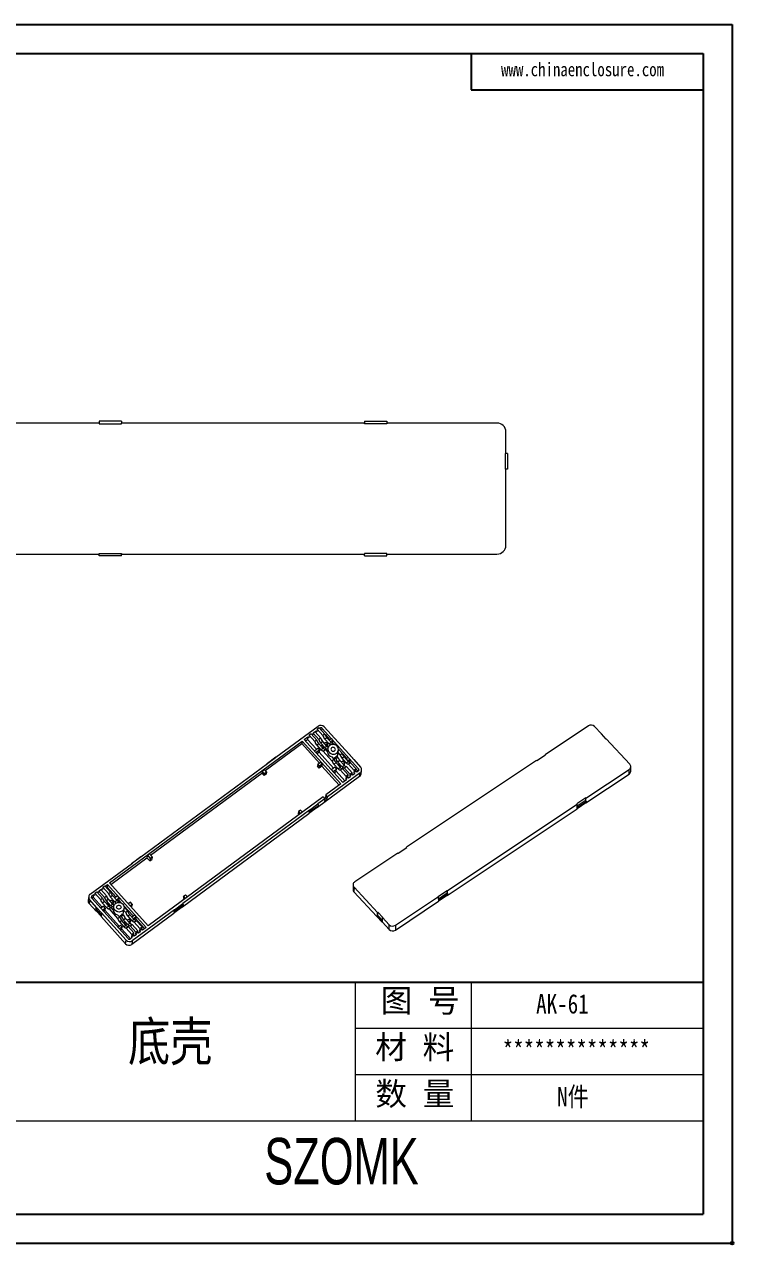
# Model space of a CAD drawing. Header units: inches. Extents: x -1052 to 256, y 228 to 572.
# Drawn here: x -218.8 to -18.5, y 228 to 572.5 of the extents above; entities that cross this region are included whole.
import ezdxf

# ---------------------------------------------------------------- set-up
doc = ezdxf.new("R2010")
doc.units = ezdxf.units.IN
doc.layers.add('文字', color=81, linetype='Continuous')
doc.layers.add('粗实线', color=7, linetype='Continuous', lineweight=30)
doc.layers.add('细实线', color=3, linetype='Continuous', lineweight=9)
doc.styles.get("Standard").update_dxf_attribs({"font": 'txt', "bigfont": 'gbcbig.shx'})
doc.styles.add('宋体', font='', dxfattribs={"width": 0.8, "height": 3.5})
doc.styles.add('长仿宋', font='', dxfattribs={"width": 0.7, "height": 4})
doc.styles.get('宋体').set_extended_font_data('SimSun')
doc.styles.get('长仿宋').set_extended_font_data('SimSun')

msp = doc.modelspace()

# ---------------------------------------------------------------- linework, layer by layer
for p, q in [((-505.45, 572.458), (-18.865, 572.458)), ((-18.865, 572.458), (-18.865, 228.408)), ((-489.066, 564.266), (-27.056, 564.266)), ((-92.59, 564.266), (-92.59, 554.027)), ((-27.056, 564.266), (-27.056, 236.6)), ((-92.59, 554.027), (-27.056, 554.027)), ((-223.656, 302.133), (-27.056, 302.133)), ((-489.066, 236.6), (-27.056, 236.6)), ((-505.45, 228.408), (-18.865, 228.408))]:
    msp.add_line(p, q)
at = {"color": 7, "linetype": 'Continuous', "lineweight": 15}
for p, q in [((-197.65, 459.931), (-228.8, 459.931)), ((-197.65, 460.431), (-197.65, 459.931)), ((-191.35, 460.431), (-197.65, 460.431)), ((-197.65, 459.931), (-197.65, 459.731)), ((-197.65, 459.731), (-191.35, 459.731)), ((-191.35, 460.431), (-191.35, 459.931)), ((-191.35, 459.731), (-191.35, 459.931)), ((-122.75, 459.931), (-191.35, 459.931)), ((-122.75, 460.431), (-116.45, 460.431)), ((-122.75, 460.431), (-122.75, 459.931)), ((-122.75, 459.731), (-122.75, 459.931)), ((-116.45, 459.731), (-122.75, 459.731)), ((-116.45, 460.431), (-116.45, 459.931)), ((-85.3, 459.931), (-116.45, 459.931)), ((-116.45, 459.931), (-116.45, 459.731)), ((-97.75, 459.931), (-116.45, 459.931)), ((-82.8, 451.331), (-82.8, 457.431)), ((-82.8, 451.331), (-83, 451.331)), ((-83, 451.331), (-83, 446.931)), ((-82.3, 451.331), (-82.8, 451.331)), ((-82.3, 451.331), (-82.3, 446.931)), ((-83, 446.931), (-82.8, 446.931)), ((-82.8, 425.431), (-82.8, 446.931)), ((-82.3, 446.931), (-82.8, 446.931)), ((-228.8, 422.931), (-197.65, 422.931)), ((-197.65, 423.131), (-191.35, 423.131)), ((-197.65, 422.931), (-197.65, 423.131)), ((-197.65, 422.431), (-197.65, 422.931)), ((-191.35, 422.431), (-197.65, 422.431)), ((-191.35, 423.131), (-191.35, 422.931)), ((-191.35, 422.931), (-122.75, 422.931)), ((-191.35, 422.431), (-191.35, 422.931)), ((-116.45, 423.131), (-122.75, 423.131)), ((-122.75, 423.131), (-122.75, 422.931)), ((-122.75, 422.431), (-122.75, 422.931)), ((-122.75, 422.431), (-116.45, 422.431)), ((-116.45, 422.931), (-116.45, 423.131)), ((-116.45, 422.931), (-85.3, 422.931)), ((-116.45, 422.431), (-116.45, 422.931)), ((-116.45, 422.931), (-97.75, 422.931)), ((-147.736, 365.596), (-135.84, 374.357)), ((-137.795, 372.204), (-138.368, 371.782)), ((-137.795, 372.204), (-136.19, 370.422)), ((-137.7, 372.098), (-137.555, 372.205)), ((-137.555, 372.205), (-137.591, 371.977)), ((-137.33, 371.956), (-137.555, 372.205)), ((-137.263, 372.375), (-137.33, 371.956)), ((-136.69, 372.796), (-137.263, 372.375)), ((-137.263, 372.375), (-135.658, 370.593)), ((-136.982, 372.627), (-136.409, 373.049)), ((-136.982, 372.627), (-136.957, 372.6)), ((-135.085, 371.014), (-136.69, 372.796)), ((-136.409, 373.049), (-136.486, 372.57)), ((-136.184, 372.799), (-136.409, 373.049)), ((-136.077, 373.47), (-136.184, 372.799)), ((-135.504, 373.891), (-136.077, 373.47)), ((-134.472, 371.688), (-136.077, 373.47)), ((-135.504, 373.891), (-133.899, 372.109)), ((-135.409, 373.785), (-135.359, 373.822)), ((-134.656, 373.747), (-124.383, 362.342)), ((-133.899, 372.109), (-134.472, 371.688)), ((-134.083, 374.169), (-127.181, 366.506)), ((-133.879, 372.021), (-132.586, 370.585)), ((-59.479, 374.417), (-71.682, 366.28)), ((-55.828, 372.222), (-57.723, 374.242)), ((-55.828, 372.222), (-55.906, 372.169)), ((-55.906, 372.169), (-54.539, 370.712)), ((-55.829, 372.087), (-55.828, 372.222)), ((-194.739, 330.091), (-140.323, 370.166)), ((-150.799, 361.805), (-140.44, 369.433)), ((-140.323, 370.166), (-140.44, 369.433)), ((-135.474, 363.919), (-140.44, 369.433)), ((-129.408, 358.048), (-140.323, 370.166)), ((-139.75, 370.588), (-138.7, 371.361)), ((-139.75, 370.588), (-128.836, 358.47)), ((-139.4, 370.199), (-138.818, 370.628)), ((-138.7, 371.361), (-138.818, 370.628)), ((-136.309, 367.843), (-138.818, 370.628)), ((-138.476, 371.112), (-138.7, 371.361)), ((-138.368, 371.782), (-138.476, 371.112)), ((-136.763, 370), (-138.368, 371.782)), ((-136.19, 370.422), (-136.763, 370)), ((-135.619, 369.418), (-136.192, 368.996)), ((-136.192, 368.996), (-135.027, 367.703)), ((-135.085, 371.014), (-135.658, 370.593)), ((-134.455, 368.125), (-135.619, 369.418)), ((-134.514, 370.01), (-135.086, 369.588)), ((-135.086, 369.588), (-133.922, 368.295)), ((-135.041, 368.776), (-134.762, 368.982)), ((-134.018, 369.53), (-134.836, 370.438)), ((-134.762, 368.982), (-134.281, 368.447)), ((-133.349, 368.717), (-134.514, 370.01)), ((-134.056, 369.502), (-133.617, 369.825)), ((-133.922, 368.295), (-133.349, 368.717)), ((-133.328, 371.105), (-133.901, 370.683)), ((-133.901, 370.683), (-132.736, 369.39)), ((-133.617, 369.825), (-133.135, 369.291)), ((-133.135, 369.291), (-133.575, 368.967)), ((-132.163, 369.812), (-133.328, 371.105)), ((-133.236, 368.662), (-133.272, 368.635)), ((-133.135, 369.291), (-133.236, 368.662)), ((-133.008, 368.409), (-133.236, 368.662)), ((-132.75, 370.464), (-132.185, 370.88)), ((-132.736, 369.39), (-132.163, 369.812)), ((-131.703, 370.345), (-132.269, 369.929)), ((-132.185, 370.88), (-131.703, 370.345)), ((-131.804, 369.717), (-131.954, 369.606)), ((-131.855, 369.169), (-131.491, 369.436)), ((-131.703, 370.345), (-131.804, 369.717)), ((-131.804, 369.717), (-131.529, 369.412)), ((-131.491, 369.436), (-131.221, 369.136)), ((-54.539, 370.712), (-54.461, 370.764)), ((-47.781, 363.642), (-54.461, 370.764)), ((-150.352, 363.689), (-147.946, 365.46)), ((-147.736, 365.596), (-150.141, 363.825)), ((-147.946, 365.46), (-147.736, 365.596)), ((-136.891, 367.414), (-135.908, 368.138)), ((-135.426, 367.603), (-136.41, 366.879)), ((-135.527, 366.975), (-136.11, 366.546)), ((-135.908, 368.138), (-135.426, 367.603)), ((-135.426, 367.603), (-135.527, 366.975)), ((-131.493, 362.497), (-135.527, 366.975)), ((-135.027, 367.703), (-134.455, 368.125)), ((-134.281, 368.447), (-134.56, 368.242)), ((-134.355, 367.327), (-133.783, 367.749)), ((-131.916, 364.618), (-134.355, 367.327)), ((-134.281, 368.447), (-134.35, 368.015)), ((-133.783, 367.749), (-133.2, 367.102)), ((-133.25, 367.919), (-133.057, 368.062)), ((-133.25, 367.919), (-133.106, 367.759)), ((-133.057, 368.061), (-133.209, 367.112)), ((-131.926, 365.687), (-131.343, 365.04)), ((-131.229, 364.71), (-131.098, 365.53)), ((-131.098, 365.53), (-130.81, 365.211)), ((-130.81, 365.211), (-130.237, 365.633)), ((-130.237, 365.633), (-130.525, 365.952)), ((-130.382, 365.793), (-130.095, 367.586)), ((-129.624, 366.306), (-130.198, 366.943)), ((-130.083, 367.873), (-129.052, 366.728)), ((-129.624, 366.306), (-129.052, 366.728)), ((-128.48, 365.723), (-129.053, 365.301)), ((-127.889, 364.009), (-129.053, 365.301)), ((-129.032, 366.639), (-127.77, 365.239)), ((-128.48, 365.723), (-127.316, 364.431)), ((-127.37, 365.534), (-127.935, 365.118)), ((-126.888, 364.999), (-127.37, 365.534)), ((-125.769, 364.938), (-127.181, 366.506)), ((-127.181, 366.506), (-127.024, 366.437)), ((-127.024, 366.437), (-125.611, 364.869)), ((-71.62, 366.214), (-74.088, 364.568)), ((-71.683, 366.172), (-71.682, 366.28)), ((-71.682, 366.28), (-71.62, 366.214)), ((-185.884, 337.502), (-150.141, 363.825)), ((-151.622, 361.66), (-151.049, 362.082)), ((-151.049, 362.082), (-150.407, 361.369)), ((-150.352, 363.689), (-150.356, 363.667)), ((-150.141, 363.825), (-150.352, 363.689)), ((-135.904, 363.603), (-135.988, 363.079)), ((-135.506, 362.544), (-135.988, 363.079)), ((-135.904, 363.603), (-135.14, 364.165)), ((-135.422, 363.068), (-135.904, 363.603)), ((-134.742, 363.107), (-135.506, 362.544)), ((-135.422, 363.068), (-135.506, 362.544)), ((-134.659, 363.63), (-135.422, 363.068)), ((-135.14, 364.165), (-134.659, 363.63)), ((-134.659, 363.63), (-134.742, 363.107)), ((-129.876, 357.704), (-134.742, 363.107)), ((-131.093, 362.792), (-132.076, 362.068)), ((-131.916, 364.618), (-131.343, 365.04)), ((-131.594, 361.533), (-130.611, 362.257)), ((-130.771, 364.036), (-131.344, 363.614)), ((-130.18, 362.321), (-131.344, 363.614)), ((-131.093, 362.792), (-130.611, 362.257)), ((-130.771, 364.036), (-129.607, 362.743)), ((-130.712, 361.629), (-130.611, 362.257)), ((-129.666, 364.628), (-130.239, 364.206)), ((-129.075, 362.914), (-130.239, 364.206)), ((-129.947, 363.636), (-130.226, 363.43)), ((-130.18, 362.321), (-129.607, 362.743)), ((-129.202, 364.184), (-129.988, 365.057)), ((-129.947, 363.636), (-129.466, 363.101)), ((-129.744, 362.896), (-129.466, 363.101)), ((-129.666, 364.628), (-128.502, 363.336)), ((-129.535, 362.666), (-129.466, 363.101)), ((-128.935, 362.367), (-129.508, 361.945)), ((-127.903, 360.163), (-129.508, 361.945)), ((-128.802, 364.479), (-129.241, 364.156)), ((-129.075, 362.914), (-128.502, 363.336)), ((-128.935, 362.367), (-127.33, 360.585)), ((-128.802, 364.479), (-128.32, 363.945)), ((-128.759, 363.621), (-128.32, 363.945)), ((-128.458, 363.288), (-128.421, 363.316)), ((-128.421, 363.316), (-128.32, 363.945)), ((-128.16, 363.028), (-128.421, 363.316)), ((-127.83, 362.96), (-128.403, 362.538)), ((-128.403, 362.538), (-126.798, 360.756)), ((-127.889, 364.009), (-127.316, 364.431)), ((-126.225, 361.178), (-127.83, 362.96)), ((-127.453, 364.583), (-126.888, 364.999)), ((-126.644, 364.055), (-127.217, 363.633)), ((-125.612, 361.851), (-127.217, 363.633)), ((-127.144, 364.257), (-126.989, 364.371)), ((-126.888, 364.999), (-126.989, 364.371)), ((-126.989, 364.371), (-126.682, 364.03)), ((-126.644, 364.055), (-125.039, 362.273)), ((-125.769, 364.938), (-123.81, 362.764)), ((-125.611, 364.869), (-125.769, 364.938)), ((-125.612, 361.851), (-125.719, 361.18)), ((-125.611, 364.869), (-125.626, 364.779)), ((-125.039, 362.273), (-125.612, 361.851)), ((-125.146, 361.602), (-125.039, 362.273)), ((-125.048, 362.216), (-124.53, 361.641)), ((-124.444, 361.704), (-124.921, 361.353)), ((-123.698, 360.816), (-123.531, 361.863)), ((-74.15, 364.634), (-110.816, 340.182)), ((-74.088, 364.568), (-74.15, 364.634)), ((-60.186, 354.023), (-47.983, 362.16)), ((-47.994, 360.819), (-47.983, 362.16)), ((-47.521, 361.637), (-47.51, 362.978)), ((-183.15, 337.979), (-151.705, 361.137)), ((-151.622, 361.66), (-151.705, 361.137)), ((-151.063, 360.424), (-151.705, 361.137)), ((-150.98, 360.948), (-151.622, 361.66)), ((-150.98, 360.948), (-151.063, 360.424)), ((-150.491, 360.846), (-151.063, 360.424)), ((-150.407, 361.369), (-150.98, 360.948)), ((-150.407, 361.369), (-150.491, 360.846)), ((-124.13, 360.122), (-136.025, 351.362)), ((-123.963, 361.17), (-133.127, 354.42)), ((-131.294, 361.2), (-130.712, 361.629)), ((-128.253, 358.899), (-130.712, 361.629)), ((-127.785, 359.244), (-128.836, 358.47)), ((-127.903, 360.163), (-128.01, 359.493)), ((-127.437, 359.915), (-128.01, 359.493)), ((-128.01, 359.493), (-127.785, 359.244)), ((-127.33, 360.585), (-127.903, 360.163)), ((-127.437, 359.915), (-127.33, 360.585)), ((-127.213, 359.665), (-127.437, 359.915)), ((-127.107, 359.743), (-127.411, 360.08)), ((-126.64, 360.087), (-127.213, 359.665)), ((-126.292, 360.759), (-126.865, 360.337)), ((-126.798, 360.756), (-126.865, 360.337)), ((-126.865, 360.337), (-126.64, 360.087)), ((-126.225, 361.178), (-126.798, 360.756)), ((-126.292, 360.759), (-126.225, 361.178)), ((-126.067, 360.509), (-126.292, 360.759)), ((-125.962, 360.587), (-126.265, 360.924)), ((-125.494, 360.931), (-126.067, 360.509)), ((-125.146, 361.602), (-125.719, 361.18)), ((-125.719, 361.18), (-125.494, 360.931)), ((-124.921, 361.353), (-125.146, 361.602)), ((-124.13, 360.122), (-123.963, 361.17)), ((-60.197, 352.681), (-47.994, 360.819)), ((-133.609, 354.955), (-133.726, 354.222)), ((-129.408, 358.048), (-133.609, 354.955)), ((-133.127, 354.42), (-133.609, 354.955)), ((-134.373, 354.392), (-183.824, 317.973)), ((-136.089, 351.433), (-138.41, 349.725)), ((-138.263, 350.638), (-135.858, 352.409)), ((-138.18, 349.978), (-135.774, 351.749)), ((-135.747, 351.917), (-138.153, 350.145)), ((-136.074, 351.528), (-136.089, 351.433)), ((-136.025, 351.362), (-136.089, 351.433)), ((-135.989, 351.592), (-136.025, 351.362)), ((-133.891, 353.858), (-135.858, 352.409)), ((-135.858, 352.409), (-135.747, 351.917)), ((-135.774, 351.749), (-135.747, 351.917)), ((-134.373, 354.392), (-133.891, 353.858)), ((-133.891, 353.858), (-134.008, 353.125)), ((-134.008, 353.125), (-133.245, 353.687)), ((-133.726, 354.222), (-133.245, 353.687)), ((-133.245, 353.687), (-133.127, 354.42)), ((-99.32, 327.925), (-62.654, 352.377)), ((-60.248, 354.089), (-62.716, 352.443)), ((-62.716, 352.443), (-62.654, 352.377)), ((-60.197, 352.681), (-62.665, 351.035)), ((-62.665, 351.035), (-62.66, 351.653)), ((-62.66, 351.653), (-62.654, 352.377)), ((-62.504, 351.487), (-62.66, 351.653)), ((-60.254, 353.365), (-62.659, 351.761)), ((-62.506, 351.272), (-60.038, 352.918)), ((-62.506, 351.272), (-62.504, 351.487)), ((-62.504, 351.487), (-60.036, 353.133)), ((-60.254, 353.365), (-60.248, 354.089)), ((-60.192, 353.298), (-60.254, 353.365)), ((-60.186, 354.023), (-60.248, 354.089)), ((-60.038, 352.918), (-60.197, 352.681)), ((-60.192, 353.298), (-60.186, 354.023)), ((-60.036, 353.133), (-60.192, 353.298)), ((-60.036, 353.133), (-60.038, 352.918)), ((-138.431, 349.59), (-174.174, 323.267)), ((-138.263, 350.638), (-174.006, 324.315)), ((-141.349, 350.255), (-141.433, 349.732)), ((-141.433, 349.732), (-141.141, 349.408)), ((-140.776, 350.677), (-141.349, 350.255)), ((-141.349, 350.255), (-140.807, 349.654)), ((-140.234, 350.076), (-140.776, 350.677)), ((-138.341, 350.156), (-138.431, 349.59)), ((-138.263, 350.638), (-138.341, 350.156)), ((-138.18, 349.978), (-138.341, 350.156)), ((-138.153, 350.145), (-138.263, 350.638)), ((-138.153, 350.145), (-138.18, 349.978)), ((-99.331, 326.583), (-62.665, 351.035)), ((-62.665, 351.035), (-62.506, 351.272)), ((-184.053, 337.924), (-184.164, 337.232)), ((-183.48, 338.345), (-184.053, 337.924)), ((-184.053, 337.924), (-183.251, 337.032)), ((-182.678, 337.454), (-183.48, 338.345)), ((-113.284, 338.536), (-125.487, 330.399)), ((-113.284, 338.536), (-113.222, 338.47)), ((-113.222, 338.47), (-110.754, 340.116)), ((-110.817, 340.074), (-110.816, 340.182)), ((-110.754, 340.116), (-110.816, 340.182)), ((-200.185, 326.97), (-188.289, 335.73)), ((-194.389, 329.702), (-184.164, 337.232)), ((-188.504, 335.572), (-188.5, 335.594)), ((-188.5, 335.594), (-186.095, 337.366)), ((-188.289, 335.73), (-188.5, 335.594)), ((-185.884, 337.502), (-188.289, 335.73)), ((-186.095, 337.366), (-185.884, 337.502)), ((-184.164, 337.232), (-183.361, 336.341)), ((-183.251, 337.032), (-183.361, 336.341)), ((-183.361, 336.341), (-182.789, 336.763)), ((-183.251, 337.032), (-182.678, 337.454)), ((-182.678, 337.454), (-182.789, 336.763)), ((-198.894, 327.207), (-198.321, 327.629)), ((-196.716, 325.847), (-198.321, 327.629)), ((-198.225, 327.523), (-198.08, 327.63)), ((-198.08, 327.63), (-198.117, 327.402)), ((-197.855, 327.381), (-198.08, 327.63)), ((-197.788, 327.8), (-197.855, 327.381)), ((-197.788, 327.8), (-197.215, 328.222)), ((-197.788, 327.8), (-196.183, 326.018)), ((-197.507, 328.052), (-196.934, 328.474)), ((-197.507, 328.052), (-197.483, 328.025)), ((-195.61, 326.44), (-197.215, 328.222)), ((-196.934, 328.474), (-197.011, 327.995)), ((-196.71, 328.224), (-196.934, 328.474)), ((-196.602, 328.895), (-196.71, 328.224)), ((-196.602, 328.895), (-196.03, 329.317)), ((-196.602, 328.895), (-194.997, 327.113)), ((-194.425, 327.535), (-196.03, 329.317)), ((-195.934, 329.211), (-195.312, 329.669)), ((-195.584, 328.822), (-195.429, 328.936)), ((-195.312, 329.669), (-195.429, 328.936)), ((-195.429, 328.936), (-192.92, 326.151)), ((-195.312, 329.669), (-184.397, 317.551)), ((-194.997, 327.113), (-194.425, 327.535)), ((-183.824, 317.973), (-194.739, 330.091)), ((-125.96, 329.581), (-125.971, 328.239)), ((-125.689, 328.917), (-125.7, 327.576)), ((-125.7, 327.576), (-119.213, 320.659)), ((-125.689, 328.917), (-119.009, 321.795)), ((-101.85, 326.346), (-99.382, 327.991)), ((-101.793, 325.663), (-99.388, 327.267)), ((-99.388, 327.267), (-99.382, 327.991)), ((-99.388, 327.267), (-99.326, 327.201)), ((-99.382, 327.991), (-99.32, 327.925)), ((-99.326, 327.201), (-99.32, 327.925)), ((-200.616, 326.276), (-200.784, 325.229)), ((-200.337, 325.376), (-200.504, 324.328)), ((-198.546, 322.154), (-200.504, 324.328)), ((-198.378, 323.201), (-200.337, 325.376)), ((-189.491, 314.392), (-199.764, 325.797)), ((-199.735, 325.765), (-199.343, 326.053)), ((-199.703, 326.435), (-199.226, 326.787)), ((-199.226, 326.787), (-199.343, 326.053)), ((-199.343, 326.053), (-196.834, 323.268)), ((-199.001, 326.537), (-199.226, 326.787)), ((-198.894, 327.207), (-199.001, 326.537)), ((-198.894, 327.207), (-197.289, 325.425)), ((-197.289, 325.425), (-196.716, 325.847)), ((-196.144, 324.843), (-196.717, 324.421)), ((-195.553, 323.128), (-196.717, 324.421)), ((-196.183, 326.018), (-195.61, 326.44)), ((-196.144, 324.843), (-194.98, 323.55)), ((-195.039, 325.435), (-195.612, 325.013)), ((-194.447, 323.721), (-195.612, 325.013)), ((-195.288, 324.407), (-195.567, 324.202)), ((-195.361, 325.864), (-194.543, 324.955)), ((-194.806, 323.872), (-195.288, 324.407)), ((-195.085, 323.667), (-194.806, 323.872)), ((-195.039, 325.435), (-193.875, 324.142)), ((-194.806, 323.872), (-194.875, 323.441)), ((-194.142, 325.251), (-194.581, 324.927)), ((-194.447, 323.721), (-193.875, 324.142)), ((-193.853, 326.53), (-194.426, 326.108)), ((-193.262, 324.816), (-194.426, 326.108)), ((-193.661, 324.716), (-194.142, 325.251)), ((-194.1, 324.393), (-193.661, 324.716)), ((-193.853, 326.53), (-192.689, 325.237)), ((-193.798, 324.061), (-193.761, 324.088)), ((-193.661, 324.716), (-193.761, 324.088)), ((-193.761, 324.088), (-193.533, 323.834)), ((-192.519, 326.446), (-193.276, 325.889)), ((-193.262, 324.816), (-192.689, 325.237)), ((-192.794, 325.354), (-192.038, 325.911)), ((-192.038, 325.911), (-192.519, 326.446)), ((-192.48, 325.031), (-192.138, 325.283)), ((-192.017, 324.862), (-192.38, 324.594)), ((-192.038, 325.911), (-192.138, 325.283)), ((-192.138, 325.283), (-191.345, 324.402)), ((-191.746, 324.561), (-192.017, 324.862)), ((-188.792, 324.652), (-189.422, 324.188)), ((-188.941, 323.654), (-188.31, 324.118)), ((-188.31, 324.118), (-188.792, 324.652)), ((-188.31, 324.118), (-188.394, 323.594)), ((-176.412, 322.543), (-174.006, 324.315)), ((-173.896, 323.822), (-176.301, 322.05)), ((-174.006, 324.315), (-173.896, 323.822)), ((-173.896, 323.822), (-173.922, 323.655)), ((-173.807, 326.351), (-173.891, 325.827)), ((-173.599, 325.503), (-173.891, 325.827)), ((-173.807, 326.351), (-173.235, 326.773)), ((-173.265, 325.749), (-173.807, 326.351)), ((-173.235, 326.773), (-172.693, 326.171)), ((-114.002, 316.8), (-101.799, 324.938)), ((-113.991, 318.142), (-101.788, 326.279)), ((-101.788, 326.279), (-101.85, 326.346)), ((-99.331, 326.583), (-101.799, 324.938)), ((-101.794, 325.555), (-101.799, 324.938)), ((-101.799, 324.938), (-101.64, 325.174)), ((-101.794, 325.555), (-101.788, 326.279)), ((-101.639, 325.389), (-101.794, 325.555)), ((-101.64, 325.174), (-99.172, 326.82)), ((-101.639, 325.389), (-101.64, 325.174)), ((-99.171, 327.035), (-101.639, 325.389)), ((-99.172, 326.82), (-99.331, 326.583)), ((-99.171, 327.035), (-99.326, 327.201)), ((-99.172, 326.82), (-99.171, 327.035)), ((-198.603, 322.851), (-198.62, 322.747)), ((-198.62, 322.747), (-197.207, 321.178)), ((-198.603, 322.851), (-198.378, 323.201)), ((-197.19, 321.283), (-198.603, 322.851)), ((-198.477, 322.588), (-198.546, 322.154)), ((-198.546, 322.154), (-198.47, 322.21)), ((-198.419, 322.524), (-198.47, 322.21)), ((-198.47, 322.21), (-197.114, 320.706)), ((-198.378, 323.201), (-196.966, 321.633)), ((-196.433, 323.563), (-197.226, 322.98)), ((-197.207, 321.178), (-197.016, 321.319)), ((-197.207, 321.178), (-197.19, 321.283)), ((-196.966, 321.633), (-197.19, 321.283)), ((-197.016, 321.319), (-197.134, 320.586)), ((-190.232, 312.923), (-197.134, 320.586)), ((-197.016, 321.319), (-196.966, 321.633)), ((-190.064, 313.97), (-196.966, 321.633)), ((-196.744, 322.445), (-195.952, 323.029)), ((-196.444, 322.112), (-196.053, 322.4)), ((-195.952, 323.029), (-196.433, 323.563)), ((-195.952, 323.029), (-196.053, 322.4)), ((-196.053, 322.4), (-192.019, 317.922)), ((-195.553, 323.128), (-194.98, 323.55)), ((-194.308, 323.174), (-194.881, 322.752)), ((-194.881, 322.752), (-192.441, 320.044)), ((-193.725, 322.527), (-194.308, 323.174)), ((-193.583, 323.487), (-193.776, 323.345)), ((-193.776, 323.345), (-193.631, 323.184)), ((-193.583, 323.486), (-193.735, 322.537)), ((-191.868, 320.465), (-192.451, 321.113)), ((-191.868, 320.465), (-192.441, 320.044)), ((-191.754, 320.135), (-191.623, 320.955)), ((-191.623, 320.955), (-191.336, 320.636)), ((-190.763, 321.058), (-191.336, 320.636)), ((-190.763, 321.058), (-191.05, 321.377)), ((-190.907, 321.218), (-190.62, 323.012)), ((-190.723, 322.368), (-190.15, 321.731)), ((-190.7, 323.685), (-188.105, 320.805)), ((-189.577, 322.153), (-190.608, 323.298)), ((-190.514, 320.482), (-189.728, 319.609)), ((-189.577, 322.153), (-190.15, 321.731)), ((-189.006, 321.148), (-189.579, 320.727)), ((-189.579, 320.727), (-188.414, 319.434)), ((-187.841, 319.856), (-189.006, 321.148)), ((-188.69, 323.376), (-188.394, 323.594)), ((-176.579, 321.495), (-188.474, 312.735)), ((-188.46, 320.543), (-187.704, 321.1)), ((-176.412, 322.543), (-188.307, 313.783)), ((-187.222, 320.565), (-187.979, 320.008)), ((-187.704, 321.1), (-187.222, 320.565)), ((-187.222, 320.565), (-187.323, 319.937)), ((-176.489, 322.061), (-176.579, 321.495)), ((-176.558, 321.63), (-174.238, 323.338)), ((-176.489, 322.061), (-176.412, 322.543)), ((-176.328, 321.883), (-176.489, 322.061)), ((-176.301, 322.05), (-176.412, 322.543)), ((-173.922, 323.655), (-176.328, 321.883)), ((-176.328, 321.883), (-176.301, 322.05)), ((-174.222, 323.434), (-174.238, 323.338)), ((-174.238, 323.338), (-174.174, 323.267)), ((-174.137, 323.497), (-174.174, 323.267)), ((-119.213, 320.725), (-119.214, 320.591)), ((-119.214, 320.591), (-117.847, 319.134)), ((-119.213, 320.725), (-119.017, 320.856)), ((-117.846, 319.268), (-119.213, 320.725)), ((-119.017, 320.856), (-119.009, 321.795)), ((-118.938, 320.908), (-119.017, 320.856)), ((-118.931, 321.847), (-119.009, 321.795)), ((-118.938, 320.908), (-118.931, 321.847)), ((-117.649, 319.533), (-118.938, 320.908)), ((-117.564, 320.39), (-118.931, 321.847)), ((-117.65, 319.398), (-117.642, 320.338)), ((-117.642, 320.338), (-117.564, 320.39)), ((-117.642, 320.338), (-115.747, 318.317)), ((-192.411, 317.634), (-191.618, 318.217)), ((-191.137, 317.683), (-191.929, 317.099)), ((-191.297, 319.461), (-191.87, 319.039)), ((-191.87, 319.039), (-190.705, 317.747)), ((-191.237, 317.054), (-191.629, 316.766)), ((-191.137, 317.683), (-191.618, 318.217)), ((-190.133, 318.168), (-191.297, 319.461)), ((-191.237, 317.054), (-191.137, 317.683)), ((-191.237, 317.054), (-188.778, 314.324)), ((-190.192, 320.053), (-190.764, 319.632)), ((-190.764, 319.632), (-189.6, 318.339)), ((-190.751, 318.855), (-190.473, 319.061)), ((-190.705, 317.747), (-190.133, 318.168)), ((-189.991, 318.526), (-190.473, 319.061)), ((-189.991, 318.526), (-190.27, 318.321)), ((-189.027, 318.761), (-190.192, 320.053)), ((-190.061, 318.092), (-189.991, 318.526)), ((-190.033, 317.371), (-189.461, 317.792)), ((-190.033, 317.371), (-188.428, 315.589)), ((-189.766, 319.581), (-189.327, 319.905)), ((-189.6, 318.339), (-189.027, 318.761)), ((-187.856, 316.01), (-189.461, 317.792)), ((-188.845, 319.37), (-189.327, 319.905)), ((-188.845, 319.37), (-189.285, 319.046)), ((-188.946, 318.741), (-188.984, 318.714)), ((-188.946, 318.741), (-188.845, 319.37)), ((-188.946, 318.741), (-188.686, 318.453)), ((-188.928, 317.963), (-188.355, 318.385)), ((-188.928, 317.963), (-187.323, 316.181)), ((-188.414, 319.434), (-187.841, 319.856)), ((-186.75, 316.603), (-188.355, 318.385)), ((-187.742, 319.058), (-187.169, 319.48)), ((-187.742, 319.058), (-186.137, 317.276)), ((-187.323, 319.937), (-187.669, 319.682)), ((-187.323, 319.937), (-184.864, 317.207)), ((-185.564, 317.698), (-187.169, 319.48)), ((-186.137, 317.276), (-186.244, 316.606)), ((-186.244, 316.606), (-185.672, 317.027)), ((-186.137, 317.276), (-185.564, 317.698)), ((-185.564, 317.698), (-185.672, 317.027)), ((-185.672, 317.027), (-185.447, 316.778)), ((-184.397, 317.551), (-185.447, 316.778)), ((-117.847, 319.134), (-117.846, 319.268)), ((-117.847, 319.134), (-117.653, 318.996)), ((-117.846, 319.268), (-117.65, 319.398)), ((-117.653, 318.996), (-117.65, 319.398)), ((-117.653, 318.996), (-115.758, 316.975)), ((-115.758, 316.975), (-115.747, 318.317)), ((-113.991, 318.142), (-114.002, 316.8)), ((-190.232, 312.923), (-190.064, 313.97)), ((-188.311, 314.669), (-188.788, 314.317)), ((-188.428, 315.589), (-188.536, 314.918)), ((-188.536, 314.918), (-187.963, 315.34)), ((-188.536, 314.918), (-188.311, 314.669)), ((-188.307, 313.783), (-188.474, 312.735)), ((-188.428, 315.589), (-187.856, 316.01)), ((-187.963, 315.34), (-187.856, 316.01)), ((-187.738, 315.091), (-187.963, 315.34)), ((-187.936, 315.505), (-187.633, 315.168)), ((-187.165, 315.512), (-187.738, 315.091)), ((-187.39, 315.762), (-186.817, 316.184)), ((-187.323, 316.181), (-187.39, 315.762)), ((-187.39, 315.762), (-187.165, 315.512)), ((-187.323, 316.181), (-186.75, 316.603)), ((-186.817, 316.184), (-186.75, 316.603)), ((-186.592, 315.934), (-186.817, 316.184)), ((-186.791, 316.349), (-186.487, 316.012)), ((-186.02, 316.356), (-186.592, 315.934)), ((-186.244, 316.606), (-186.02, 316.356))]:
    msp.add_line(p, q, dxfattribs=at)
at = {"color": 8, "linetype": 'Continuous', "lineweight": 15}
for p, q in [((-135.359, 373.822), (-135.371, 373.744)), ((-134.764, 373.07), (-134.656, 373.747)), ((-124.383, 362.342), (-124.491, 361.67)), ((-199.798, 325.84), (-199.703, 326.435))]:
    msp.add_line(p, q, dxfattribs=at)
at = {"color": 7, "linetype": 'Continuous', "lineweight": 15, "flags": 128}
for points in [[(-130.431, 368.667), (-130.674, 368.884), (-130.962, 369.048), (-131.281, 369.15), (-131.615, 369.185), (-131.947, 369.153), (-132.26, 369.054), (-132.539, 368.893), (-132.77, 368.678), (-132.941, 368.421), (-133.043, 368.133), (-133.072, 367.83), (-133.026, 367.527), (-132.907, 367.239), (-132.722, 366.98), (-132.479, 366.763), (-132.19, 366.599), (-131.871, 366.497), (-131.537, 366.461), (-131.206, 366.494), (-130.892, 366.593), (-130.613, 366.754), (-130.382, 366.969), (-130.211, 367.226), (-130.109, 367.514), (-130.08, 367.816), (-130.126, 368.12), (-130.245, 368.408), (-130.431, 368.667)], [(-132.163, 369.812), (-132.057, 369.701), (-131.952, 369.604), (-131.851, 369.524), (-131.756, 369.464), (-131.671, 369.424), (-131.597, 369.406), (-131.537, 369.41), (-131.517, 369.418)], [(-134.355, 367.327), (-134.401, 367.301), (-134.461, 367.296), (-134.535, 367.314), (-134.62, 367.354), (-134.715, 367.415), (-134.816, 367.495), (-134.921, 367.592), (-135.027, 367.703)], [(-134.455, 368.125), (-134.348, 368.014), (-134.243, 367.917), (-134.142, 367.837), (-134.047, 367.776), (-133.962, 367.736), (-133.888, 367.718), (-133.828, 367.722), (-133.808, 367.73)], [(-133.25, 367.919), (-133.295, 367.893), (-133.356, 367.889), (-133.429, 367.907), (-133.515, 367.947), (-133.609, 368.007), (-133.711, 368.087), (-133.816, 368.184), (-133.922, 368.295)], [(-131.099, 368.175), (-131.265, 368.306), (-131.468, 368.379), (-131.685, 368.385), (-131.888, 368.323), (-132.054, 368.201), (-132.162, 368.034), (-132.2, 367.841), (-132.162, 367.646), (-132.053, 367.472), (-131.887, 367.341), (-131.684, 367.268), (-131.467, 367.262), (-131.264, 367.324), (-131.098, 367.446), (-130.99, 367.613), (-130.953, 367.806), (-130.99, 368.001), (-131.099, 368.175)], [(-129.508, 361.945), (-129.553, 361.919), (-129.613, 361.915), (-129.687, 361.933), (-129.773, 361.973), (-129.867, 362.033), (-129.969, 362.113), (-130.074, 362.21), (-130.18, 362.321)], [(-129.607, 362.743), (-129.501, 362.632), (-129.396, 362.535), (-129.295, 362.455), (-129.2, 362.394), (-129.115, 362.355), (-129.041, 362.336), (-128.98, 362.341), (-128.96, 362.349)], [(-128.403, 362.538), (-128.448, 362.511), (-128.508, 362.507), (-128.582, 362.525), (-128.667, 362.565), (-128.762, 362.626), (-128.863, 362.706), (-128.968, 362.802), (-129.075, 362.914)], [(-128.502, 363.336), (-128.396, 363.224), (-128.29, 363.127), (-128.189, 363.048), (-128.095, 362.987), (-128.009, 362.947), (-127.935, 362.929), (-127.875, 362.933), (-127.855, 362.941)], [(-127.217, 363.633), (-127.262, 363.606), (-127.322, 363.602), (-127.396, 363.62), (-127.482, 363.66), (-127.576, 363.721), (-127.677, 363.801), (-127.783, 363.898), (-127.889, 364.009)], [(-127.316, 364.431), (-127.21, 364.319), (-127.105, 364.222), (-127.003, 364.143), (-126.909, 364.082), (-126.823, 364.042), (-126.749, 364.024), (-126.689, 364.028), (-126.669, 364.036)], [(-193.247, 322.405), (-193.433, 322.664), (-193.552, 322.952), (-193.598, 323.256), (-193.569, 323.559), (-193.466, 323.846), (-193.295, 324.103), (-193.065, 324.318), (-192.786, 324.479), (-192.472, 324.578), (-192.14, 324.611), (-191.806, 324.575), (-191.487, 324.473), (-191.199, 324.309), (-190.956, 324.092), (-190.77, 323.833), (-190.652, 323.545), (-190.605, 323.242), (-190.634, 322.939), (-190.737, 322.651), (-190.908, 322.394), (-191.139, 322.179), (-191.418, 322.018), (-191.731, 321.919), (-192.063, 321.887), (-192.397, 321.922), (-192.716, 322.025), (-193.004, 322.188), (-193.247, 322.405)], [(-192.579, 322.897), (-192.687, 323.071), (-192.725, 323.266), (-192.688, 323.459), (-192.58, 323.626), (-192.414, 323.748), (-192.21, 323.81), (-191.994, 323.804), (-191.79, 323.731), (-191.624, 323.6), (-191.516, 323.427), (-191.478, 323.232), (-191.515, 323.039), (-191.624, 322.871), (-191.789, 322.749), (-191.993, 322.687), (-192.209, 322.693), (-192.413, 322.766), (-192.579, 322.897)], [(-192.689, 325.237), (-192.583, 325.126), (-192.477, 325.029), (-192.376, 324.949), (-192.282, 324.889), (-192.196, 324.849), (-192.122, 324.831), (-192.062, 324.835), (-192.042, 324.843)], [(-194.881, 322.752), (-194.926, 322.726), (-194.986, 322.721), (-195.06, 322.74), (-195.146, 322.78), (-195.24, 322.84), (-195.341, 322.92), (-195.447, 323.017), (-195.553, 323.128)], [(-194.98, 323.55), (-194.874, 323.439), (-194.769, 323.342), (-194.667, 323.262), (-194.573, 323.201), (-194.487, 323.161), (-194.414, 323.143), (-194.353, 323.148), (-194.333, 323.156)], [(-193.776, 323.345), (-193.821, 323.318), (-193.881, 323.314), (-193.955, 323.332), (-194.04, 323.372), (-194.135, 323.433), (-194.236, 323.512), (-194.341, 323.609), (-194.447, 323.721)], [(-190.033, 317.371), (-190.079, 317.344), (-190.139, 317.34), (-190.213, 317.358), (-190.298, 317.398), (-190.393, 317.459), (-190.494, 317.538), (-190.599, 317.635), (-190.705, 317.747)], [(-190.133, 318.168), (-190.026, 318.057), (-189.921, 317.96), (-189.82, 317.88), (-189.725, 317.82), (-189.64, 317.78), (-189.566, 317.762), (-189.506, 317.766), (-189.486, 317.774)], [(-188.928, 317.963), (-188.973, 317.936), (-189.034, 317.932), (-189.107, 317.95), (-189.193, 317.99), (-189.287, 318.051), (-189.389, 318.131), (-189.494, 318.228), (-189.6, 318.339)], [(-189.027, 318.761), (-188.921, 318.649), (-188.816, 318.553), (-188.715, 318.473), (-188.62, 318.412), (-188.535, 318.372), (-188.461, 318.354), (-188.4, 318.358), (-188.38, 318.366)], [(-187.742, 319.058), (-187.787, 319.031), (-187.848, 319.027), (-187.922, 319.045), (-188.007, 319.085), (-188.102, 319.146), (-188.203, 319.226), (-188.308, 319.323), (-188.414, 319.434)], [(-187.841, 319.856), (-187.735, 319.744), (-187.63, 319.648), (-187.529, 319.568), (-187.434, 319.507), (-187.349, 319.467), (-187.275, 319.449), (-187.215, 319.453), (-187.195, 319.461)]]:
    msp.add_lwpolyline(points, dxfattribs=at)
msp.add_circle((-18.865, 228.408), 0.395)
at = {"color": 7, "linetype": 'Continuous', "lineweight": 15}
for centre, radius, start, end in [((-85.3, 457.431), 2.5, 0, 90), ((-85.3, 425.431), 2.5, 270, 0), ((-135.069, 373.263), 1.338, 42.5756, 125.21459), ((-135.05, 373.385), 0.535, 42.5756, 125.21459), ((-131.639, 372.731), 2.344, 195.36423, 223.90337), ((-58.71, 373.243), 1.405, 45.38417, 123.22905), ((-134.503, 370.621), 2.344, 195.36423, 223.90337), ((-133.93, 371.043), 2.344, 195.36423, 223.90337), ((-133.397, 371.214), 2.344, 195.36423, 223.90337), ((-132.825, 371.635), 2.344, 195.36423, 223.90337), ((-132.212, 372.309), 2.344, 195.36423, 223.90337), ((-132.001, 369.875), 1.777, 220.65025, 237.30765), ((-131.491, 370.436), 1.626, 220.02617, 239.79358), ((-131.745, 367.131), 1.455, 181.1487, 262.87129), ((-131.623, 366.842), 1.414, 291.79782, 320.94285), ((-128.55, 365.832), 2.344, 195.36423, 223.90337), ((-127.977, 366.254), 2.344, 195.36423, 223.90337), ((-127.364, 366.927), 2.344, 195.36423, 223.90337), ((-126.791, 367.349), 2.344, 195.36423, 223.90337), ((-129.655, 365.24), 2.344, 195.36423, 223.90337), ((-129.083, 365.661), 2.344, 195.36423, 223.90337), ((-124.692, 362.05), 0.425, 305.64978, 43.44933), ((-124.582, 362.033), 1.063, 305.64978, 43.44933), ((-48.468, 362.981), 0.953, 300.5432, 43.88255), ((-124.756, 360.993), 1.072, 305.70542, 350.48432), ((-48.524, 361.671), 1.004, 301.87231, 358.02569), ((-192.164, 328.156), 2.344, 195.36423, 223.90337), ((-125.017, 328.241), 0.954, 180.13318, 224.25296), ((-125.002, 329.578), 0.953, 120.5432, 223.88255), ((-199.713, 325.067), 1.083, 171.43407, 223.06378), ((-199.565, 326.106), 1.063, 125.64978, 223.44933), ((-199.455, 326.09), 0.425, 125.64978, 223.44933), ((-195.028, 326.046), 2.344, 195.36423, 223.90337), ((-194.455, 326.468), 2.344, 195.36423, 223.90337), ((-193.923, 326.639), 2.344, 195.36423, 223.90337), ((-193.35, 327.061), 2.344, 195.36423, 223.90337), ((-192.737, 327.734), 2.344, 195.36423, 223.90337), ((-192.526, 325.3), 1.777, 220.65025, 237.30765), ((-192.017, 325.861), 1.626, 220.02617, 239.79358), ((-192.271, 322.556), 1.455, 181.1487, 262.87129), ((-189.608, 321.087), 2.344, 195.36423, 223.90337), ((-192.148, 322.268), 1.414, 291.79782, 320.94285), ((-189.075, 321.257), 2.344, 195.36423, 223.90337), ((-188.503, 321.679), 2.344, 195.36423, 223.90337), ((-187.89, 322.352), 2.344, 195.36423, 223.90337), ((-187.317, 322.774), 2.344, 195.36423, 223.90337), ((-190.181, 320.665), 2.344, 195.36423, 223.90337), ((-114.771, 317.975), 1.405, 225.38417, 303.22905), ((-114.76, 319.317), 1.405, 225.38417, 303.22905), ((-189.078, 314.876), 1.338, 222.5756, 305.21459), ((-189.097, 314.755), 0.535, 222.5756, 305.21459), ((-189.246, 313.829), 1.338, 222.5756, 305.21459)]:
    msp.add_arc(centre, radius, start, end, dxfattribs=at)
at = {"layer": '细实线', "color": 7}
for p, q in [((-125.356, 302.133), (-125.356, 262.813)), ((-92.59, 302.133), (-92.59, 263.089)), ((-27.056, 289.026), (-125.356, 289.026)), ((-27.056, 275.92), (-125.356, 275.92)), ((-27.056, 262.813), (-321.956, 262.813))]:
    msp.add_line(p, q, dxfattribs=at)

# ---------------------------------------------------------------- texts
at = {"layer": '文字', "color": 0, "attachment_point": 1, "style": '宋体'}
for s, insert, char_height, width in [('www.chinaenclosure.com', (-84.147, 561.673), 3.84462, 67.54633), ('{\\H1.111x;AK-61}', (-74.251, 298.709), 4.915, 56.82292), ('底壳', (-189.511, 290.818), 10.9222, 139.63669), ('{\\H1.111x;**************}', (-83.705, 285.603), 4.915, 56.82292), ('{\\H1.111x;N件}', (-68.306, 272.496), 4.915, 56.82292)]:
    msp.add_mtext(s, dxfattribs=dict(at, insert=insert, char_height=char_height, width=width))
at = {"layer": '粗实线', "insert": (-151.03, 258.12), "char_height": 13.10667, "width": 146.97831, "attachment_point": 1, "style": '长仿宋'}
msp.add_mtext('{\\fSTXinwei|b0|i0|c134|p2;SZOMK}', dxfattribs=at)
at = {"layer": '细实线', "color": 7, "char_height": 6.55333, "attachment_point": 1}
for s, insert, width in [('{\\fSimSun|b0|i0|c134|p54;图 号}', (-118.15, 300.144), 32.76667), ('{\\fSimSun|b0|i0|c134|p54;材 料   }', (-119.704, 287.037), 32.76667), ('{\\fSimSun|b0|i0|c134|p54;数 量}', (-119.672, 273.866), 29.60879)]:
    msp.add_mtext(s, dxfattribs=dict(at, insert=insert, width=width))

doc.saveas('drawing.dxf')
